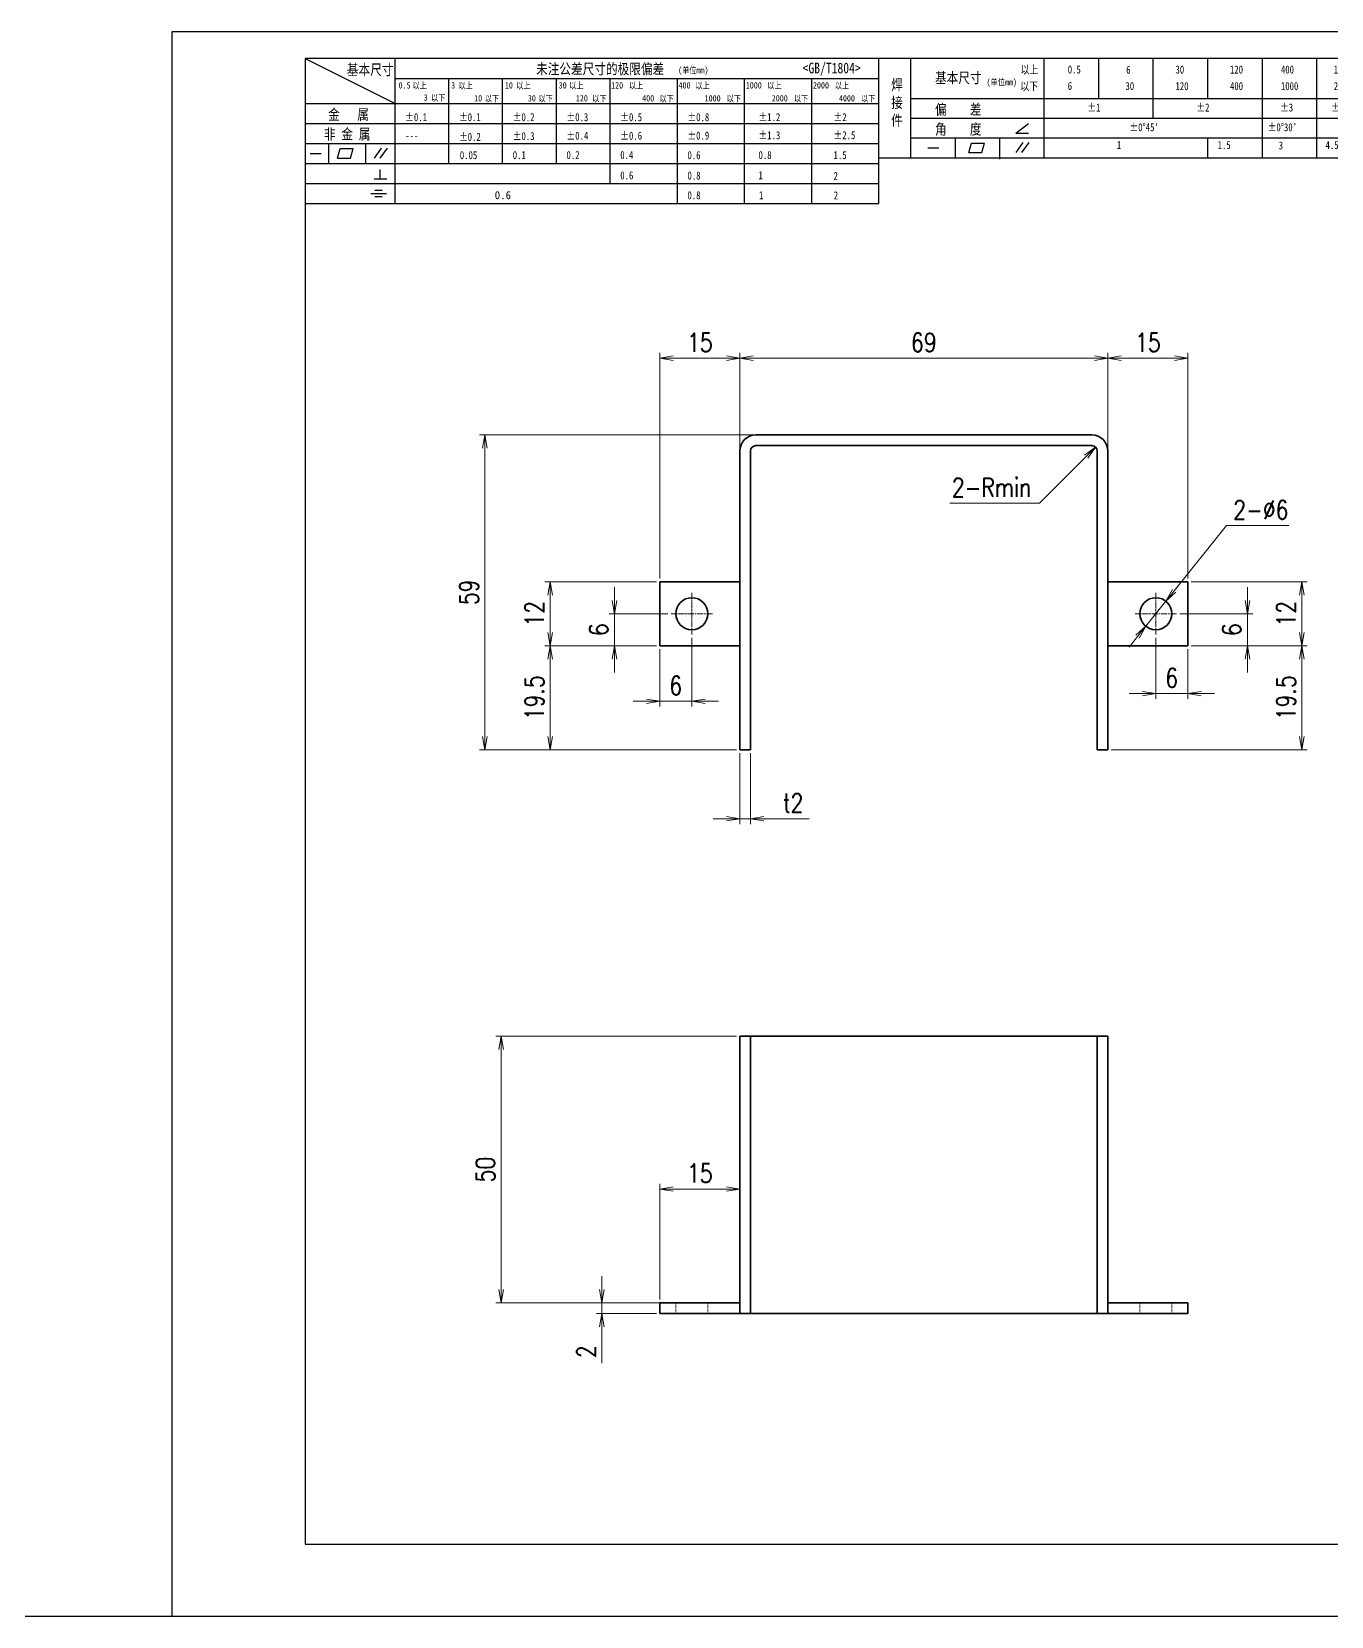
# Model space of a CAD drawing. Header units: millimetres. Extents: x 1201 to 11615, y -7347 to 2683.
# Drawn here: x 2329.5 to 2573.2, y -7347.5 to -7050.5 of the extents above; entities that cross this region are included whole.
import ezdxf
from ezdxf.enums import TextEntityAlignment as Align

# ---------------------------------------------------------------- set-up
doc = ezdxf.new("R2010")
doc.units = ezdxf.units.MM
for name, pattern in [('AM_ISO02W050x2', [3.75, 3, -0.75]), ('AM_ISO08W050x2', [9, 6, -0.75, 1.5, -0.75]), ('CENTER', [2, 1.25, -0.25, 0.25, -0.25])]:
    doc.linetypes.add(name, pattern=pattern)
for name, color, linetype, lineweight in [('CENTER', 2, 'AM_ISO08W050x2', 15), ('DIM', 3, 'Continuous', 20), ('DRAWING', 7, 'Continuous', 35), ('HIDDEN', 1, 'AM_ISO02W050x2', 18), ('图框', 7, 'Continuous', 15)]:
    doc.layers.add(name, color=color, linetype=linetype, lineweight=lineweight)
doc.layers.add('图\\M+19E79\\M+195B6\\M+18E9A', color=7, linetype='Continuous')
doc.styles.add('DIM', font='romans.shx', dxfattribs={"width": 0.8, "bigfont": 'bigfont.shx'})
doc.styles.add('STYLE1', font='')
doc.styles.add('国标', font='simfang.ttf', dxfattribs={"width": 0.8})
doc.styles.add('标题\\M+18E9A', font='romand.shx', dxfattribs={"oblique": 10, "bigfont": 'bigfont.shx'})
doc.styles.get('STYLE1').set_extended_font_data('SimSun')
doc.dimstyles.new('YH 1-1$0', dxfattribs={"dimtxt": 3.5, "dimasz": 2.5, "dimexe": 1, "dimexo": 0.625, "dimgap": 1.2, "dimtad": 1, "dimzin": 9, "dimdsep": 46, "dimtxsty": 'DIM', "dimblk": 'OPEN', "dimcen": 0, "dimclrd": 8, "dimclre": 8, "dimclrt": 2, "dimazin": 2, "dimtfac": 0.5, "dimtmove": 0, "dimatfit": 3, "dimldrblk": 'OPEN', "dimfxl": 0, "dimtolj": 1, "dimlwd": 13, "dimlwe": 13, "dimarcsym": 0})
doc.dimstyles.new('YH 1-1$3', dxfattribs={"dimtxt": 3.5, "dimasz": 2.5, "dimexe": 1, "dimexo": 0.625, "dimgap": 1.2, "dimtad": 1, "dimtoh": 1, "dimzin": 9, "dimdsep": 46, "dimtxsty": 'DIM', "dimblk": 'OPEN', "dimcen": 0, "dimclrd": 8, "dimclre": 8, "dimclrt": 2, "dimazin": 2, "dimtfac": 0.5, "dimtmove": 0, "dimatfit": 3, "dimldrblk": 'OPEN', "dimfxl": 0, "dimtolj": 1, "dimlwd": 13, "dimlwe": 13, "dimarcsym": 0})
doc.dimstyles.new('YH 1-1$4', dxfattribs={"dimtxt": 3.5, "dimasz": 2.5, "dimexe": 1, "dimexo": 0.625, "dimgap": 1.2, "dimtad": 1, "dimtoh": 1, "dimzin": 9, "dimdsep": 46, "dimtxsty": 'DIM', "dimblk": 'OPEN', "dimcen": 0, "dimclrd": 8, "dimclre": 8, "dimclrt": 2, "dimazin": 2, "dimtfac": 0.5, "dimtmove": 0, "dimatfit": 3, "dimldrblk": 'OPEN', "dimfxl": 0, "dimtolj": 1, "dimlwd": 13, "dimlwe": 13, "dimarcsym": 0})

# ---------------------------------------------------------------- blocks, each defined once
blk = doc.blocks.new('GZDEH零件A3图框V01版')
at = {"color": 1, "linetype": 'CENTER', "lineweight": 5, "ltscale": 16.256}
for p, q in [((3175.79, -1823.28), (3175.79, -1830.32)), ((3179.31, -1826.8), (3172.27, -1826.8))]:
    blk.add_line(p, q, dxfattribs=at)
at = {"color": 2, "linetype": 'ByBlock', "lineweight": 30}
for p, q in [((3169.66, -1825.2), (3160.66, -1823.8)), ((3160.66, -1829.8), (3160.66, -1823.8)), ((3169.66, -1825.2), (3169.66, -1828.4)), ((3169.66, -1828.4), (3160.66, -1829.8))]:
    blk.add_line(p, q, dxfattribs=at)
at = {"color": 1, "linetype": 'CENTER', "lineweight": 5, "ltscale": 9.144}
blk.add_line((3169.96, -1826.8), (3160.14, -1826.8), dxfattribs=at)
at = {"color": 2, "linetype": 'ByBlock', "lineweight": 30}
for radius in [3, 1.6]:
    blk.add_circle((3175.79, -1826.8), radius, dxfattribs=at)
at = {"layer": 'Defpoints', "linetype": 'Continuous'}
for p, q in [((2857.49, -1549.46), (2857.49, -1846.46)), ((3277.49, -1549.46), (2857.49, -1549.46)), ((3277.49, -1846.46), (3277.49, -1549.46)), ((2857.49, -1846.46), (3277.49, -1846.46))]:
    blk.add_line(p, q, dxfattribs=at)
at = {"layer": '图\\M+19E79\\M+195B6\\M+18E9A', "linetype": 'Continuous', "lineweight": 30}
for p, q in [((2882.49, -1554.46), (2882.49, -1832.96)), ((3272.49, -1554.46), (2882.49, -1554.46)), ((3272.49, -1832.96), (3272.49, -1554.46)), ((2882.49, -1832.96), (3272.49, -1832.96))]:
    blk.add_line(p, q, dxfattribs=at)
at = {"layer": '图\\M+19E79\\M+195B6\\M+18E9A', "color": 9}
for p, q in [((2882.49, -1554.46), (2899.37, -1562.92)), ((2899.37, -1581.67), (2899.37, -1554.46)), ((2990.09, -1581.67), (2990.09, -1554.46)), ((2996.09, -1573.08), (2996.09, -1554.46)), ((3021.09, -1561.98), (3021.09, -1554.46)), ((3031.31, -1561.98), (3031.31, -1554.46)), ((3041.53, -1561.98), (3041.53, -1554.46)), ((3051.75, -1561.98), (3051.75, -1554.46)), ((3061.98, -1561.98), (3061.98, -1554.46)), ((3072.2, -1561.98), (3072.2, -1554.46)), ((3082.42, -1561.98), (3082.42, -1554.46)), ((3092.64, -1561.98), (3092.64, -1554.46)), ((3102.86, -1561.98), (3102.86, -1554.46)), ((3113.09, -1573.08), (3113.09, -1554.46)), ((2899.37, -1558.24), (2990.09, -1558.24)), ((2909.45, -1574.17), (2909.45, -1558.24)), ((2919.53, -1574.17), (2919.53, -1558.24)), ((2929.61, -1574.17), (2929.61, -1558.24)), ((2939.69, -1577.92), (2939.69, -1558.24)), ((2952.29, -1581.67), (2952.29, -1558.24)), ((2964.89, -1581.67), (2964.89, -1558.24)), ((2977.49, -1581.67), (2977.49, -1558.24)), ((2996.09, -1561.98), (3113.09, -1561.98)), ((3021.09, -1573.08), (3021.09, -1561.98)), ((3041.53, -1565.68), (3041.53, -1561.98)), ((3061.98, -1573.08), (3061.98, -1561.98)), ((3072.2, -1573.08), (3072.2, -1561.98)), ((3082.42, -1565.68), (3082.42, -1561.98)), ((3092.64, -1565.68), (3092.64, -1561.98)), ((3102.86, -1565.68), (3102.86, -1561.98)), ((2882.49, -1562.92), (2990.09, -1562.92)), ((2882.49, -1566.67), (2990.09, -1566.67)), ((2996.09, -1565.68), (3113.09, -1565.68)), ((3015.75, -1568.51), (3018.15, -1566.66)), ((2882.49, -1570.42), (2990.09, -1570.42)), ((2886.92, -1574.12), (2886.92, -1570.42)), ((2893.91, -1574.12), (2893.91, -1570.42)), ((2996.09, -1569.38), (3113.09, -1569.38)), ((3004.42, -1573.08), (3004.42, -1569.38)), ((3006.97, -1572.12), (3007.45, -1570.33)), ((3007.45, -1570.33), (3009.86, -1570.33)), ((3009.39, -1572.12), (3009.86, -1570.33)), ((3012.75, -1573.08), (3012.75, -1569.38)), ((3015.75, -1568.51), (3018.15, -1568.51)), ((3015.81, -1572.12), (3017.15, -1570.26)), ((3016.89, -1572.12), (3018.23, -1570.26)), ((3051.75, -1573.08), (3051.75, -1569.38)), ((3082.42, -1573.08), (3082.42, -1569.48)), ((3092.64, -1573.08), (3092.64, -1569.38)), ((3102.86, -1573.08), (3102.86, -1569.38)), ((2883.43, -1572.27), (2885.49, -1572.27)), ((2888.59, -1573.16), (2889.07, -1571.37)), ((2888.59, -1573.16), (2891, -1573.16)), ((2889.07, -1571.37), (2891.48, -1571.37)), ((2891, -1573.16), (2891.48, -1571.37)), ((2895.52, -1573.16), (2896.85, -1571.3)), ((2896.6, -1573.16), (2897.94, -1571.3)), ((2990.09, -1573.08), (3113.09, -1573.08)), ((2999.26, -1571.23), (3001.32, -1571.23)), ((3006.97, -1572.12), (3009.39, -1572.12)), ((3012.75, -1573.33), (3012.75, -1573.08)), ((2882.49, -1574.17), (2990.09, -1574.17)), ((2895.42, -1577.05), (2897.81, -1577.05)), ((2896.58, -1577.05), (2896.58, -1575.28)), ((2882.49, -1577.92), (2990.09, -1577.92)), ((2894.79, -1579.77), (2897.77, -1579.77)), ((2895.57, -1579.17), (2896.92, -1579.17)), ((2882.49, -1581.67), (2990.09, -1581.67)), ((2895.57, -1580.37), (2896.93, -1580.37)), ((3272.49, -1788.46), (3092.49, -1788.46)), ((3124.99, -1788.46), (3124.99, -1815.96)), ((3181.99, -1788.46), (3181.99, -1832.96)), ((3247.49, -1788.46), (3247.49, -1832.96)), ((3181.99, -1802.21), (3092.49, -1802.21)), ((3181.99, -1802.21), (3272.49, -1802.21)), ((3181.99, -1815.96), (3092.49, -1815.96)), ((3114.17, -1815.96), (3114.17, -1832.96)), ((3114.17, -1815.96), (3114.17, -1832.96)), ((3135.83, -1815.96), (3135.83, -1832.96)), ((3135.83, -1815.96), (3135.83, -1832.96)), ((3181.99, -1815.96), (3272.49, -1815.96))]:
    blk.add_line(p, q, dxfattribs=at)
at = {"layer": '图\\M+19E79\\M+195B6\\M+18E9A', "color": 7}
blk.add_line((3272.49, -1788.46), (3092.49, -1788.46), dxfattribs=at)
at = {"layer": '图\\M+19E79\\M+195B6\\M+18E9A', "color": 9, "linetype": 'Continuous'}
blk.add_line((3092.49, -1832.96), (3092.49, -1788.46), dxfattribs=at)
at = {"layer": '图框', "color": 7}
for p, q in [((3157.49, -1749.46), (3272.49, -1749.46)), ((3157.49, -1832.96), (3157.49, -1749.46))]:
    blk.add_line(p, q, dxfattribs=at)
at = {"layer": '图框', "color": 9}
for p, q in [((3157.49, -1755.46), (3162.49, -1749.46)), ((3162.49, -1749.46), (3167.49, -1755.46)), ((3167.49, -1788.46), (3167.49, -1749.46)), ((3240.49, -1788.46), (3240.49, -1749.46)), ((3252.49, -1749.46), (3252.49, -1788.46)), ((3157.49, -1755.46), (3272.49, -1755.46)), ((3157.49, -1761.46), (3162.49, -1755.46)), ((3162.49, -1755.46), (3167.49, -1761.46)), ((3157.49, -1761.46), (3272.49, -1761.46)), ((3157.49, -1767.46), (3162.49, -1761.46)), ((3162.49, -1761.46), (3167.49, -1767.46)), ((3157.49, -1767.46), (3272.49, -1767.46)), ((3157.49, -1773.46), (3162.49, -1767.46)), ((3162.49, -1767.46), (3167.49, -1773.46)), ((3157.49, -1773.46), (3272.49, -1773.46)), ((3157.49, -1779.46), (3162.49, -1773.46)), ((3162.49, -1773.46), (3167.49, -1779.46)), ((3157.49, -1779.46), (3272.49, -1779.46))]:
    blk.add_line(p, q, dxfattribs=at)
at = {"layer": '图框', "color": 9, "linetype": 'Continuous'}
blk.add_line((3181.99, -1749.46), (3181.99, -1832.96), dxfattribs=at)
at = {"layer": '图\\M+19E79\\M+195B6\\M+18E9A', "color": 9, "style": '国标'}
for s, height, width, p in [('基本尺寸', 2, 0.8, (2890.33, -1557.58)), ('未注公差尺寸的极限偏差', 2, 0.8, (2925.81, -1557.44)), ('<GB/T1804>', 2, 0.8, (2975.78, -1557.27)), ('以上', 1.5, 0.8, (3016.64, -1557.33)), ('0.5', 1.5, 0.8, (3025.49, -1557.3)), ('6', 1.5, 0.8, (3036.45, -1557.34)), ('30', 1.5, 0.8, (3045.69, -1557.31)), ('120', 1.5, 0.8, (3055.91, -1557.31)), ('400', 1.5, 0.8, (3065.46, -1557.31)), ('1000', 1.5, 0.8, (3075.36, -1557.31)), ('2000', 1.5, 0.8, (3085.57, -1557.31)), ('4000', 1.5, 0.8, (3095.57, -1557.31)), ('8000', 1.5, 0.8, (3105.7, -1557.31)), ('30', 1.2, 0.8, (2930.04, -1560.11)), ('基本尺寸', 2, 0.8, (3000.6, -1559.1)), ('以下', 1.5, 0.8, (3016.58, -1560.43)), ('6', 1.5, 0.8, (3025.49, -1560.38)), ('30', 1.5, 0.8, (3036.31, -1560.39)), ('120', 1.5, 0.8, (3045.69, -1560.41)), ('400', 1.5, 0.8, (3055.91, -1560.41)), ('1000', 1.5, 0.8, (3065.46, -1560.41)), ('2000', 1.5, 0.8, (3075.36, -1560.41)), ('4000', 1.5, 0.8, (3085.57, -1560.41)), ('8000', 1.5, 0.8, (3095.57, -1560.41)), ('12000', 1.5, 0.8, (3105.7, -1560.41)), ('金   属', 2, 0.8, (2886.82, -1565.98)), ('±0.1', 1.5, 0.8, (2901.27, -1566.23)), ('±0.1', 1.5, 0.8, (2911.35, -1566.23)), ('±0.2', 1.5, 0.8, (2921.43, -1566.23)), ('±0.3', 1.5, 0.8, (2931.51, -1566.23)), ('±0.5', 1.5, 0.8, (2941.59, -1566.23)), ('±0.8', 1.5, 0.8, (2954.19, -1566.23)), ('±1.2', 1.5, 0.8, (2967.51, -1566.23)), ('±2', 1.5, 0.8, (2981.58, -1566.23)), ('偏    差', 2, 0.8, (3000.6, -1565.04)), ('±1', 1.5, 0.8, (3029.16, -1564.42)), ('±2', 1.5, 0.8, (3049.61, -1564.42)), ('±3', 1.5, 0.8, (3065.3, -1564.42)), ('±4', 1.5, 0.8, (3074.85, -1564.42)), ('±6', 1.5, 0.8, (3085.22, -1564.42)), ('±8', 1.5, 0.8, (3095.06, -1564.42)), ('±10', 1.5, 0.8, (3105.02, -1564.42)), ('非 金 属', 2, 0.8, (2886.02, -1569.65)), ('±0.3', 1.5, 0.8, (2921.43, -1569.77)), ('±0.4', 1.5, 0.8, (2931.51, -1569.71)), ('±0.6', 1.5, 0.8, (2941.59, -1569.71)), ('±0.9', 1.5, 0.8, (2954.19, -1569.68)), ('±1.3', 1.5, 0.8, (2967.51, -1569.62)), ('±2.5', 1.5, 0.8, (2981.58, -1569.61)), ('角    度', 2, 0.8, (3000.6, -1568.74)), ("±0%%D45'", 1.5, 0.8, (3037.06, -1568.12)), ("±0%%D30'", 1.5, 0.8, (3062.98, -1568.12)), ("±0%%D20'", 1.5, 0.8, (3087.38, -1568.12)), ('---', 1.5, 0.8, (2901.27, -1569.65)), ('±0.2', 1.5, 0.8, (2911.35, -1569.92)), ('1', 1.5, 0.8, (3034.69, -1571.43)), ('1.5', 1.5, 0.8, (3053.59, -1571.46)), ('3', 1.5, 0.8, (3065.05, -1571.53)), ('4.5', 1.5, 0.8, (3073.82, -1571.46)), ('6', 1.5, 0.8, (3085.28, -1571.6)), ('8', 1.5, 0.8, (3095.68, -1571.56)), ('10', 1.5, 0.8, (3105.36, -1571.47)), ('0.1', 1.5, 0.8, (2921.43, -1573.34)), ('0.2', 1.5, 0.8, (2931.51, -1573.33)), ('0.4', 1.5, 0.8, (2941.59, -1573.33)), ('0.6', 1.5, 0.8, (2954.19, -1573.35)), ('0.8', 1.5, 0.8, (2967.51, -1573.33)), ('1.5', 1.5, 0.8, (2981.58, -1573.34)), ('0.6', 1.5, 0.8, (2941.59, -1577.14)), ('0.8', 1.5, 0.8, (2954.19, -1577.17)), ('1', 1.5, 0.8, (2967.51, -1577.12)), ('2', 1.5, 0.8, (2981.58, -1577.26)), ('0.8', 1.5, 0.8, (2954.19, -1580.87)), ('1', 1.5, 0.8, (2967.59, -1580.86)), ('2', 1.5, 0.8, (2981.62, -1580.89)), ('热处理', 2.5, 0.8, (3095.03, -1792.46)), ('材  质', 2.5, 0.8, (3128.04, -1792.46)), ('项目编码 PROJECT', 2.5, 0.8, (3248.13, -1792.43)), ('表面粗糙度', 2.5, 0.8, (3094.05, -1806.21)), ('表面处理', 2.5, 0.8, (3125.41, -1806.21)), ('SURFACE TREATMENT', 2.5, 0.6, (3138.47, -1806.21)), ('比  例\u3000', 2.5, 0.8, (3159.1, -1806.21)), ('SCALE', 2.5, 0.8, (3171.15, -1806.21)), ('名称\u3000', 2.5, 0.8, (3182.54, -1806.21)), ('NAME', 2.5, 0.8, (3188.8, -1806.21)), ('数  量', 2.5, 0.8, (3250.61, -1806.05)), ("QT'Y ", 2.5, 0.8, (3263.86, -1806.05)), (' DESIGN', 2.5, 0.8, (3101.47, -1819.96)), (' DRAW', 2.5, 0.8, (3124.78, -1819.96)), ("CHK'D", 2.5, 0.8, (3147.58, -1819.96)), ('三角法', 2.5, 0.8, (3164.9, -1819.96)), ('图号', 2.5, 0.8, (3182.36, -1819.96)), ('DWG.NO.', 2.5, 0.8, (3189.16, -1819.96)), ('图示为', 2.5, 0.8, (3249.94, -1819.93)), ('<LH/RH>', 2.5, 0.8, (3260.31, -1819.93))]:
    blk.add_text(s, height=height, dxfattribs=dict(at, width=width)).set_placement(p)
at = {"layer": '图\\M+19E79\\M+195B6\\M+18E9A', "color": 9, "lineweight": 15, "style": '国标', "width": 0.8}
for s, p in [('(单位mm)', (2952.44, -1557.27)), ('0.5', (2900.03, -1560.11)), ('以上', (2902.64, -1560.16)), ('3', (2909.88, -1560.11)), ('以上', (2911.25, -1560.16)), ('10', (2919.96, -1560.11)), ('以上', (2922.09, -1560.16)), ('以上', (2932.02, -1560.16)), ('120', (2939.88, -1560.11)), ('以上', (2943.21, -1560.16)), ('400', (2952.52, -1560.11)), ('以上', (2955.68, -1560.16)), ('1000', (2965.12, -1560.11)), ('以上', (2969.16, -1560.16)), ('2000', (2977.72, -1560.11)), ('以上', (2981.8, -1560.16)), ('(单位mm)', (3010.27, -1559.51)), ('3', (2904.73, -1562.41)), ('以下', (2906.1, -1562.46)), ('10', (2914.19, -1562.54)), ('以下', (2916.18, -1562.59)), ('30', (2924.27, -1562.54)), ('以下', (2926.26, -1562.59)), ('120', (2933.26, -1562.54)), ('以下', (2936.34, -1562.59)), ('400', (2945.7, -1562.54)), ('以下', (2948.94, -1562.59)), ('1000', (2957.41, -1562.54)), ('以下', (2961.54, -1562.59)), ('2000', (2969.99, -1562.54)), ('以下', (2974.14, -1562.59)), ('4000', (2982.59, -1562.54)), ('以下', (2986.74, -1562.59))]:
    blk.add_text(s, height=1.2, dxfattribs=at).set_placement(p)
at = {"layer": '图\\M+19E79\\M+195B6\\M+18E9A', "color": 9, "lineweight": 13, "style": '国标'}
blk.add_text('0.6', height=1.5, dxfattribs=at).set_placement((2918.05, -1580.85))
at = {"layer": '图\\M+19E79\\M+195B6\\M+18E9A', "color": 9, "style": '国标', "width": 0.8}
for s, p in [('HEAT TREAT', (3114.49, -1792.46)), ('MATERIAL', (3148.14, -1792.46)), ('客户', (3185.68, -1792.46)), ('USER', (3191.46, -1792.46)), ('FINISH', (3116.48, -1806.21)), ('设  计', (3097.79, -1819.96)), ('制  图', (3119.43, -1819.96)), ('检  图', (3141.11, -1819.96)), ('日期:', (3096.09, -1832)), ('日期:', (3117.71, -1832.1)), ('日期:', (3139.62, -1832))]:
    blk.add_text(s, height=2.5, dxfattribs=at).set_placement(p, align=Align.CENTER)
for s, p in [('车 型', (3162.87, -1791.2)), ('MODEL', (3175.2, -1791.24))]:
    blk.add_text(s, height=2.5, dxfattribs=at).set_placement(p, align=Align.MIDDLE)
at = {"layer": '图\\M+19E79\\M+195B6\\M+18E9A', "color": 7, "lineweight": -3, "style": 'STYLE1', "oblique": 15}
blk.add_text('广州市瑞欧智能设备有限公司', height=3.8, dxfattribs=at).set_placement((3172.16, -1838.51))
at = {"layer": '图\\M+19E79\\M+195B6\\M+18E9A', "color": 7, "style": '标题\\M+18E9A', "oblique": 10}
blk.add_text('A3', height=4, dxfattribs=at).set_placement((3269.91, -1840.2), align=Align.MIDDLE)
at = {"layer": '图\\M+19E79\\M+195B6\\M+18E9A', "color": 7, "style": '标题\\M+18E9A', "oblique": 10, "width": 0.75}
blk.add_text('Guangzhou RUIO Intelligent Equipment Co., Ltd. ', height=2.5, dxfattribs=at).set_placement((3211.26, -1842.9), align=Align.MIDDLE)
at = {"layer": '图\\M+19E79\\M+195B6\\M+18E9A', "color": 9, "insert": (2992.39, -1558.41), "char_height": 2, "width": 3.1877, "attachment_point": 1, "style": '国标'}
blk.add_mtext('焊\\P接\\P件', dxfattribs=at)
at = {"layer": '图\\M+19E79\\M+195B6\\M+18E9A', "color": 9, "insert": (2911.51, -1573.37), "char_height": 1.5, "attachment_point": 7, "style": '国标'}
blk.add_mtext_dynamic_manual_height_columns('0.05', width=5.1982, gutter_width=12.5, heights=[0], dxfattribs=at)
at = {"layer": '图框', "color": 9, "style": '国标', "width": 0.8}
for s, p in [('记 号', (3162.47, -1782.94)), ('年 月 日', (3174.9, -1782.98)), ('变  更  事  由', (3211.24, -1782.93)), ('C.L.', (3162.86, -1787.45)), ('DATE', (3174.85, -1787.42)), ('REVIEW', (3211.55, -1787.45))]:
    blk.add_text(s, height=2, dxfattribs=at).set_placement(p, align=Align.CENTER)
for s, p in [('制 图', (3246.15, -1781.95)), ('备    注', (3262.68, -1781.92)), ('DR', (3246.06, -1786.34)), ('REMARKS', (3262.57, -1786.32))]:
    blk.add_text(s, height=2, dxfattribs=at).set_placement(p, align=Align.MIDDLE)
blk = doc.blocks.new('_Open')
at = {"color": 0, "linetype": 'ByBlock', "lineweight": -2}
for p, q in [((-1, 0.17), (0, 0)), ((-1, -0.17), (0, 0)), ((0, 0), (-1, 0))]:
    blk.add_line(p, q, dxfattribs=at)
blk = doc.blocks.new('*D823')
at = {"layer": 'Defpoints', "color": 0, "ltscale": 2, "transparency": 16777216}
for p in [(2462.32, -7111.65), (2462.32, -7129.06), (2447.32, -7153.56)]:
    blk.add_point(p, dxfattribs=at)
at = {"layer": 'DIM', "color": 8, "lineweight": 13, "ltscale": 2, "transparency": 16777216}
for p, q in [((2447.32, -7152.93), (2447.32, -7110.65)), ((2449.82, -7111.65), (2459.82, -7111.65)), ((2462.32, -7128.43), (2462.32, -7110.65))]:
    blk.add_line(p, q, dxfattribs=at)
at = {"layer": 'DIM', "color": 8, "lineweight": 13, "ltscale": 2, "transparency": 16777216, "xscale": 2.5, "yscale": 2.5, "zscale": 2.5, "rotation": 180}
blk.add_blockref('_Open', (2447.32, -7111.65), dxfattribs=at)
at = {"layer": 'DIM', "color": 8, "lineweight": 13, "ltscale": 2, "transparency": 16777216, "xscale": 2.5, "yscale": 2.5, "zscale": 2.5}
blk.add_blockref('_Open', (2462.32, -7111.65), dxfattribs=at)
at = {"layer": 'DIM', "color": 2, "ltscale": 2, "transparency": 16777216, "insert": (2454.82, -7108.7), "char_height": 3.5, "attachment_point": 5, "style": 'DIM'}
blk.add_mtext('\\A1;15', dxfattribs=at)
blk = doc.blocks.new('*D824')
at = {"layer": 'Defpoints', "color": 0, "ltscale": 2, "transparency": 16777216}
for p in [(2531.32, -7111.65), (2462.32, -7129.06), (2531.32, -7129.06)]:
    blk.add_point(p, dxfattribs=at)
at = {"layer": 'DIM', "color": 8, "lineweight": 13, "ltscale": 2, "transparency": 16777216}
for p, q in [((2462.32, -7128.43), (2462.32, -7110.65)), ((2464.82, -7111.65), (2528.82, -7111.65)), ((2531.32, -7128.43), (2531.32, -7110.65))]:
    blk.add_line(p, q, dxfattribs=at)
at = {"layer": 'DIM', "color": 8, "lineweight": 13, "ltscale": 2, "transparency": 16777216, "xscale": 2.5, "yscale": 2.5, "zscale": 2.5, "rotation": 180}
blk.add_blockref('_Open', (2462.32, -7111.65), dxfattribs=at)
at = {"layer": 'DIM', "color": 8, "lineweight": 13, "ltscale": 2, "transparency": 16777216, "xscale": 2.5, "yscale": 2.5, "zscale": 2.5}
blk.add_blockref('_Open', (2531.32, -7111.65), dxfattribs=at)
at = {"layer": 'DIM', "color": 2, "ltscale": 2, "transparency": 16777216, "insert": (2496.82, -7108.7), "char_height": 3.5, "attachment_point": 5, "style": 'DIM'}
blk.add_mtext('\\A1;69', dxfattribs=at)
blk = doc.blocks.new('*D825')
at = {"layer": 'Defpoints', "color": 0, "ltscale": 2, "transparency": 16777216}
for p in [(2546.32, -7111.65), (2531.32, -7129.06), (2546.32, -7153.56)]:
    blk.add_point(p, dxfattribs=at)
at = {"layer": 'DIM', "color": 8, "lineweight": 13, "ltscale": 2, "transparency": 16777216}
for p, q in [((2531.32, -7128.43), (2531.32, -7110.65)), ((2533.82, -7111.65), (2543.82, -7111.65)), ((2546.32, -7152.93), (2546.32, -7110.65))]:
    blk.add_line(p, q, dxfattribs=at)
at = {"layer": 'DIM', "color": 8, "lineweight": 13, "ltscale": 2, "transparency": 16777216, "xscale": 2.5, "yscale": 2.5, "zscale": 2.5, "rotation": 180}
blk.add_blockref('_Open', (2531.32, -7111.65), dxfattribs=at)
at = {"layer": 'DIM', "color": 8, "lineweight": 13, "ltscale": 2, "transparency": 16777216, "xscale": 2.5, "yscale": 2.5, "zscale": 2.5}
blk.add_blockref('_Open', (2546.32, -7111.65), dxfattribs=at)
at = {"layer": 'DIM', "color": 2, "ltscale": 2, "transparency": 16777216, "insert": (2538.82, -7108.7), "char_height": 3.5, "attachment_point": 5, "style": 'DIM'}
blk.add_mtext('\\A1;15', dxfattribs=at)
blk = doc.blocks.new('*D826')
at = {"layer": 'Defpoints', "color": 0, "ltscale": 2, "transparency": 16777216}
for p in [(2447.32, -7153.56), (2426.75, -7165.56), (2447.32, -7165.56)]:
    blk.add_point(p, dxfattribs=at)
at = {"layer": 'DIM', "color": 8, "lineweight": 13, "ltscale": 2, "transparency": 16777216}
for p, q in [((2446.7, -7153.56), (2425.75, -7153.56)), ((2426.75, -7156.06), (2426.75, -7163.06)), ((2446.7, -7165.56), (2425.75, -7165.56))]:
    blk.add_line(p, q, dxfattribs=at)
at = {"layer": 'DIM', "color": 8, "lineweight": 13, "ltscale": 2, "transparency": 16777216, "xscale": 2.5, "yscale": 2.5, "zscale": 2.5}
for p, rotation in [((2426.75, -7153.56), 90), ((2426.75, -7165.56), 270)]:
    blk.add_blockref('_Open', p, dxfattribs=dict(at, rotation=rotation))
at = {"layer": 'DIM', "color": 2, "ltscale": 2, "transparency": 16777216, "insert": (2423.8, -7159.56), "char_height": 3.5, "attachment_point": 5, "rotation": 90, "style": 'DIM'}
blk.add_mtext('\\A1;12', dxfattribs=at)
blk = doc.blocks.new('*D827')
at = {"layer": 'Defpoints', "color": 0, "ltscale": 2, "transparency": 16777216}
for p in [(2414.51, -7126.06), (2465.32, -7126.06), (2462.32, -7185.06)]:
    blk.add_point(p, dxfattribs=at)
at = {"layer": 'DIM', "color": 8, "lineweight": 13, "ltscale": 2, "transparency": 16777216}
for p, q in [((2464.7, -7126.06), (2413.51, -7126.06)), ((2414.51, -7182.56), (2414.51, -7128.56)), ((2461.7, -7185.06), (2413.51, -7185.06))]:
    blk.add_line(p, q, dxfattribs=at)
at = {"layer": 'DIM', "color": 8, "lineweight": 13, "ltscale": 2, "transparency": 16777216, "xscale": 2.5, "yscale": 2.5, "zscale": 2.5}
for p, rotation in [((2414.51, -7126.06), 90), ((2414.51, -7185.06), 270)]:
    blk.add_blockref('_Open', p, dxfattribs=dict(at, rotation=rotation))
at = {"layer": 'DIM', "color": 2, "ltscale": 2, "transparency": 16777216, "insert": (2411.56, -7155.56), "char_height": 3.5, "attachment_point": 5, "rotation": 90, "style": 'DIM'}
blk.add_mtext('\\A1;59', dxfattribs=at)
blk = doc.blocks.new('*D828')
at = {"layer": 'Defpoints', "color": 0, "ltscale": 2, "transparency": 16777216}
for p in [(2447.32, -7165.56), (2426.75, -7185.06), (2462.32, -7185.06)]:
    blk.add_point(p, dxfattribs=at)
at = {"layer": 'DIM', "color": 8, "lineweight": 13, "ltscale": 2, "transparency": 16777216}
for p, q in [((2446.7, -7165.56), (2425.75, -7165.56)), ((2426.75, -7168.06), (2426.75, -7182.56)), ((2461.7, -7185.06), (2425.75, -7185.06))]:
    blk.add_line(p, q, dxfattribs=at)
at = {"layer": 'DIM', "color": 8, "lineweight": 13, "ltscale": 2, "transparency": 16777216, "xscale": 2.5, "yscale": 2.5, "zscale": 2.5}
for p, rotation in [((2426.75, -7165.56), 90), ((2426.75, -7185.06), 270)]:
    blk.add_blockref('_Open', p, dxfattribs=dict(at, rotation=rotation))
at = {"layer": 'DIM', "color": 2, "ltscale": 2, "transparency": 16777216, "insert": (2423.8, -7175.31), "char_height": 3.5, "attachment_point": 5, "rotation": 90, "style": 'DIM'}
blk.add_mtext('\\A1;19.5', dxfattribs=at)
blk = doc.blocks.new('*D829')
at = {"layer": 'Defpoints', "color": 0, "ltscale": 2, "transparency": 16777216}
for p in [(2449.42, -7159.56), (2438.82, -7165.56), (2447.32, -7165.56)]:
    blk.add_point(p, dxfattribs=at)
at = {"layer": 'DIM', "color": 8, "lineweight": 13, "ltscale": 2, "transparency": 16777216}
for p, q in [((2438.82, -7157.06), (2438.82, -7154.56)), ((2448.8, -7159.56), (2437.82, -7159.56)), ((2438.82, -7159.56), (2438.82, -7165.56)), ((2446.7, -7165.56), (2437.82, -7165.56)), ((2438.82, -7168.06), (2438.82, -7170.56))]:
    blk.add_line(p, q, dxfattribs=at)
at = {"layer": 'DIM', "color": 8, "lineweight": 13, "ltscale": 2, "transparency": 16777216, "xscale": 2.5, "yscale": 2.5, "zscale": 2.5}
for p, rotation in [((2438.82, -7159.56), 270), ((2438.82, -7165.56), 90)]:
    blk.add_blockref('_Open', p, dxfattribs=dict(at, rotation=rotation))
at = {"layer": 'DIM', "color": 2, "ltscale": 2, "transparency": 16777216, "insert": (2435.87, -7162.56), "char_height": 3.5, "attachment_point": 5, "rotation": 90, "style": 'DIM'}
blk.add_mtext('\\A1;6', dxfattribs=at)
blk = doc.blocks.new('*D830')
at = {"layer": 'Defpoints', "color": 0, "ltscale": 2, "transparency": 16777216}
for p in [(2453.32, -7163.46), (2447.32, -7165.56), (2447.32, -7175.97)]:
    blk.add_point(p, dxfattribs=at)
at = {"layer": 'DIM', "color": 8, "lineweight": 13, "ltscale": 2, "transparency": 16777216}
for p, q in [((2447.32, -7166.18), (2447.32, -7176.97)), ((2453.32, -7164.08), (2453.32, -7176.97)), ((2444.82, -7175.97), (2442.32, -7175.97)), ((2453.32, -7175.97), (2447.32, -7175.97)), ((2455.82, -7175.97), (2458.32, -7175.97))]:
    blk.add_line(p, q, dxfattribs=at)
at = {"layer": 'DIM', "color": 8, "lineweight": 13, "ltscale": 2, "transparency": 16777216, "xscale": 2.5, "yscale": 2.5, "zscale": 2.5}
blk.add_blockref('_Open', (2447.32, -7175.97), dxfattribs=at)
at = {"layer": 'DIM', "color": 8, "lineweight": 13, "ltscale": 2, "transparency": 16777216, "xscale": 2.5, "yscale": 2.5, "zscale": 2.5, "rotation": 180}
blk.add_blockref('_Open', (2453.32, -7175.97), dxfattribs=at)
at = {"layer": 'DIM', "color": 2, "ltscale": 2, "transparency": 16777216, "insert": (2450.32, -7173.02), "char_height": 3.5, "attachment_point": 5, "style": 'DIM'}
blk.add_mtext('\\A1;6', dxfattribs=at)
blk = doc.blocks.new('*D831')
at = {"layer": 'Defpoints', "color": 0, "ltscale": 2, "transparency": 16777216}
for p in [(2546.32, -7165.56), (2531.32, -7185.06), (2567.69, -7185.06)]:
    blk.add_point(p, dxfattribs=at)
at = {"layer": 'DIM', "color": 8, "lineweight": 13, "ltscale": 2, "transparency": 16777216}
for p, q in [((2546.95, -7165.56), (2568.69, -7165.56)), ((2567.69, -7168.06), (2567.69, -7182.56)), ((2531.95, -7185.06), (2568.69, -7185.06))]:
    blk.add_line(p, q, dxfattribs=at)
at = {"layer": 'DIM', "color": 8, "lineweight": 13, "ltscale": 2, "transparency": 16777216, "xscale": 2.5, "yscale": 2.5, "zscale": 2.5}
for p, rotation in [((2567.69, -7165.56), 90), ((2567.69, -7185.06), 270)]:
    blk.add_blockref('_Open', p, dxfattribs=dict(at, rotation=rotation))
at = {"layer": 'DIM', "color": 2, "ltscale": 2, "transparency": 16777216, "insert": (2564.74, -7175.31), "char_height": 3.5, "attachment_point": 5, "rotation": 90, "style": 'DIM'}
blk.add_mtext('\\A1;19.5', dxfattribs=at)
blk = doc.blocks.new('*D832')
at = {"layer": 'Defpoints', "color": 0, "ltscale": 2, "transparency": 16777216}
for p in [(2544.22, -7159.56), (2546.32, -7165.56), (2557.51, -7165.56)]:
    blk.add_point(p, dxfattribs=at)
at = {"layer": 'DIM', "color": 8, "lineweight": 13, "ltscale": 2, "transparency": 16777216}
for p, q in [((2557.51, -7157.06), (2557.51, -7154.56)), ((2544.85, -7159.56), (2558.51, -7159.56)), ((2557.51, -7159.56), (2557.51, -7165.56)), ((2546.95, -7165.56), (2558.51, -7165.56)), ((2557.51, -7168.06), (2557.51, -7170.56))]:
    blk.add_line(p, q, dxfattribs=at)
at = {"layer": 'DIM', "color": 8, "lineweight": 13, "ltscale": 2, "transparency": 16777216, "xscale": 2.5, "yscale": 2.5, "zscale": 2.5}
for p, rotation in [((2557.51, -7159.56), 270), ((2557.51, -7165.56), 90)]:
    blk.add_blockref('_Open', p, dxfattribs=dict(at, rotation=rotation))
at = {"layer": 'DIM', "color": 2, "ltscale": 2, "transparency": 16777216, "insert": (2554.56, -7162.56), "char_height": 3.5, "attachment_point": 5, "rotation": 90, "style": 'DIM'}
blk.add_mtext('\\A1;6', dxfattribs=at)
blk = doc.blocks.new('*D833')
at = {"layer": 'Defpoints', "color": 0, "ltscale": 2, "transparency": 16777216}
for p in [(2546.32, -7153.56), (2567.69, -7153.56), (2546.32, -7165.56)]:
    blk.add_point(p, dxfattribs=at)
at = {"layer": 'DIM', "color": 8, "lineweight": 13, "ltscale": 2, "transparency": 16777216}
for p, q in [((2546.95, -7153.56), (2568.69, -7153.56)), ((2567.69, -7163.06), (2567.69, -7156.06)), ((2546.95, -7165.56), (2568.69, -7165.56))]:
    blk.add_line(p, q, dxfattribs=at)
at = {"layer": 'DIM', "color": 8, "lineweight": 13, "ltscale": 2, "transparency": 16777216, "xscale": 2.5, "yscale": 2.5, "zscale": 2.5}
for p, rotation in [((2567.69, -7153.56), 90), ((2567.69, -7165.56), 270)]:
    blk.add_blockref('_Open', p, dxfattribs=dict(at, rotation=rotation))
at = {"layer": 'DIM', "color": 2, "ltscale": 2, "transparency": 16777216, "insert": (2564.74, -7159.56), "char_height": 3.5, "attachment_point": 5, "rotation": 90, "style": 'DIM'}
blk.add_mtext('\\A1;12', dxfattribs=at)
blk = doc.blocks.new('*D834')
at = {"layer": 'Defpoints', "color": 0, "ltscale": 2, "transparency": 16777216}
for p in [(2540.32, -7163.46), (2546.32, -7165.56), (2546.32, -7174.54)]:
    blk.add_point(p, dxfattribs=at)
at = {"layer": 'DIM', "color": 8, "lineweight": 13, "ltscale": 2, "transparency": 16777216}
for p, q in [((2540.32, -7164.08), (2540.32, -7175.54)), ((2546.32, -7166.18), (2546.32, -7175.54)), ((2537.82, -7174.54), (2535.32, -7174.54)), ((2540.32, -7174.54), (2546.32, -7174.54)), ((2548.82, -7174.54), (2551.32, -7174.54))]:
    blk.add_line(p, q, dxfattribs=at)
at = {"layer": 'DIM', "color": 8, "lineweight": 13, "ltscale": 2, "transparency": 16777216, "xscale": 2.5, "yscale": 2.5, "zscale": 2.5}
blk.add_blockref('_Open', (2540.32, -7174.54), dxfattribs=at)
at = {"layer": 'DIM', "color": 8, "lineweight": 13, "ltscale": 2, "transparency": 16777216, "xscale": 2.5, "yscale": 2.5, "zscale": 2.5, "rotation": 180}
blk.add_blockref('_Open', (2546.32, -7174.54), dxfattribs=at)
at = {"layer": 'DIM', "color": 2, "ltscale": 2, "transparency": 16777216, "insert": (2543.32, -7171.59), "char_height": 3.5, "attachment_point": 5, "style": 'DIM'}
blk.add_mtext('\\A1;6', dxfattribs=at)
blk = doc.blocks.new('*D835')
at = {"layer": 'Defpoints', "color": 0, "ltscale": 2, "transparency": 16777216}
for p in [(2462.32, -7185.06), (2464.32, -7185.06), (2464.32, -7197.98)]:
    blk.add_point(p, dxfattribs=at)
at = {"layer": 'DIM', "color": 8, "lineweight": 13, "ltscale": 2, "transparency": 16777216}
for p, q in [((2462.32, -7185.68), (2462.32, -7198.98)), ((2464.32, -7185.68), (2464.32, -7198.98)), ((2459.82, -7197.98), (2457.32, -7197.98)), ((2462.32, -7197.98), (2464.32, -7197.98)), ((2466.82, -7197.98), (2475.32, -7197.98))]:
    blk.add_line(p, q, dxfattribs=at)
at = {"layer": 'DIM', "color": 8, "lineweight": 13, "ltscale": 2, "transparency": 16777216, "xscale": 2.5, "yscale": 2.5, "zscale": 2.5}
blk.add_blockref('_Open', (2462.32, -7197.98), dxfattribs=at)
at = {"layer": 'DIM', "color": 8, "lineweight": 13, "ltscale": 2, "transparency": 16777216, "xscale": 2.5, "yscale": 2.5, "zscale": 2.5, "rotation": 180}
blk.add_blockref('_Open', (2464.32, -7197.98), dxfattribs=at)
at = {"layer": 'DIM', "color": 2, "ltscale": 2, "transparency": 16777216, "insert": (2472.32, -7195.03), "char_height": 3.5, "attachment_point": 5, "style": 'DIM'}
blk.add_mtext('\\A1;t2', dxfattribs=at)
blk = doc.blocks.new('*D836')
at = {"layer": 'Defpoints', "color": 0, "ltscale": 2, "transparency": 16777216}
for p in [(2528.32, -7129.06), (2529.03, -7128.35)]:
    blk.add_point(p, dxfattribs=at)
at = {"layer": 'DIM', "color": 8, "lineweight": 13, "ltscale": 2, "transparency": 16777216}
for p, q in [((2518.52, -7138.83), (2527.26, -7130.12)), ((2501.72, -7138.83), (2518.52, -7138.83))]:
    blk.add_line(p, q, dxfattribs=at)
at = {"layer": 'DIM', "color": 8, "lineweight": 13, "ltscale": 2, "transparency": 16777216, "xscale": 2.5, "yscale": 2.5, "zscale": 2.5, "rotation": 44.8821291418646}
blk.add_blockref('_Open', (2529.03, -7128.35), dxfattribs=at)
at = {"layer": 'DIM', "color": 2, "ltscale": 2, "transparency": 16777216, "insert": (2509.52, -7135.88), "char_height": 3.5, "attachment_point": 5, "style": 'DIM'}
blk.add_mtext('\\A1;{\\Fromans,bigfont|c134;2-Rmin}', dxfattribs=at)
blk = doc.blocks.new('*D837')
at = {"layer": 'Defpoints', "color": 0, "ltscale": 2, "transparency": 16777216}
for p in [(2542.2, -7157.22), (2538.45, -7161.9)]:
    blk.add_point(p, dxfattribs=at)
at = {"layer": 'DIM', "color": 8, "lineweight": 13, "ltscale": 2, "transparency": 16777216}
for p, q in [((2553.55, -7143.03), (2543.76, -7155.26)), ((2565.29, -7143.03), (2553.55, -7143.03)), ((2538.45, -7161.9), (2542.2, -7157.22)), ((2536.89, -7163.85), (2535.33, -7165.8))]:
    blk.add_line(p, q, dxfattribs=at)
at = {"layer": 'DIM', "color": 8, "lineweight": 13, "ltscale": 2, "transparency": 16777216, "xscale": 2.5, "yscale": 2.5, "zscale": 2.5}
for p, rotation in [((2542.2, -7157.22), 231.3263742188816), ((2538.45, -7161.9), 51.3263742188816)]:
    blk.add_blockref('_Open', p, dxfattribs=dict(at, rotation=rotation))
at = {"layer": 'DIM', "color": 2, "ltscale": 2, "transparency": 16777216, "insert": (2560.02, -7140.08), "char_height": 3.5, "attachment_point": 5, "style": 'DIM'}
blk.add_mtext('\\A1;2-%%c6', dxfattribs=at)
blk = doc.blocks.new('*D838')
at = {"layer": 'Defpoints', "color": 0, "ltscale": 2, "transparency": 16777216}
for p in [(2436.47, -7290.74), (2447.32, -7288.74), (2447.32, -7290.74)]:
    blk.add_point(p, dxfattribs=at)
at = {"layer": 'DIM', "color": 8, "lineweight": 13, "ltscale": 2, "transparency": 16777216}
for p, q in [((2436.47, -7286.24), (2436.47, -7283.74)), ((2446.7, -7288.74), (2435.47, -7288.74)), ((2446.7, -7290.74), (2435.47, -7290.74)), ((2436.47, -7288.74), (2436.47, -7290.74)), ((2436.47, -7293.24), (2436.47, -7300.01))]:
    blk.add_line(p, q, dxfattribs=at)
at = {"layer": 'DIM', "color": 8, "lineweight": 13, "ltscale": 2, "transparency": 16777216, "xscale": 2.5, "yscale": 2.5, "zscale": 2.5}
for p, rotation in [((2436.47, -7288.74), 270), ((2436.47, -7290.74), 90)]:
    blk.add_blockref('_Open', p, dxfattribs=dict(at, rotation=rotation))
at = {"layer": 'DIM', "color": 2, "ltscale": 2, "transparency": 16777216, "insert": (2433.52, -7297.88), "char_height": 3.5, "attachment_point": 5, "rotation": 90, "style": 'DIM'}
blk.add_mtext('\\A1;2', dxfattribs=at)
blk = doc.blocks.new('*D855')
at = {"layer": 'Defpoints', "color": 0, "ltscale": 2, "transparency": 16777216}
for p in [(2462.32, -7238.74), (2417.57, -7288.74), (2462.32, -7288.74)]:
    blk.add_point(p, dxfattribs=at)
at = {"layer": 'DIM', "color": 8, "lineweight": 13, "ltscale": 2, "transparency": 16777216}
for p, q in [((2461.7, -7238.74), (2416.57, -7238.74)), ((2417.57, -7241.24), (2417.57, -7286.24)), ((2461.7, -7288.74), (2416.57, -7288.74))]:
    blk.add_line(p, q, dxfattribs=at)
at = {"layer": 'DIM', "color": 8, "lineweight": 13, "ltscale": 2, "transparency": 16777216, "xscale": 2.5, "yscale": 2.5, "zscale": 2.5}
for p, rotation in [((2417.57, -7238.74), 90), ((2417.57, -7288.74), 270)]:
    blk.add_blockref('_Open', p, dxfattribs=dict(at, rotation=rotation))
at = {"layer": 'DIM', "color": 2, "ltscale": 2, "transparency": 16777216, "insert": (2414.62, -7263.74), "char_height": 3.5, "attachment_point": 5, "rotation": 90, "style": 'DIM'}
blk.add_mtext('\\A1;50', dxfattribs=at)
blk = doc.blocks.new('*D856')
at = {"layer": 'Defpoints', "color": 0, "ltscale": 2, "transparency": 16777216}
for p in [(2462.32, -7267.39), (2447.32, -7288.74), (2462.32, -7288.74)]:
    blk.add_point(p, dxfattribs=at)
at = {"layer": 'DIM', "color": 8, "lineweight": 13, "ltscale": 2, "transparency": 16777216}
for p, q in [((2447.32, -7288.12), (2447.32, -7266.39)), ((2449.82, -7267.39), (2459.82, -7267.39)), ((2462.32, -7288.12), (2462.32, -7266.39))]:
    blk.add_line(p, q, dxfattribs=at)
at = {"layer": 'DIM', "color": 8, "lineweight": 13, "ltscale": 2, "transparency": 16777216, "xscale": 2.5, "yscale": 2.5, "zscale": 2.5, "rotation": 180}
blk.add_blockref('_Open', (2447.32, -7267.39), dxfattribs=at)
at = {"layer": 'DIM', "color": 8, "lineweight": 13, "ltscale": 2, "transparency": 16777216, "xscale": 2.5, "yscale": 2.5, "zscale": 2.5}
blk.add_blockref('_Open', (2462.32, -7267.39), dxfattribs=at)
at = {"layer": 'DIM', "color": 2, "ltscale": 2, "transparency": 16777216, "insert": (2454.82, -7264.44), "char_height": 3.5, "attachment_point": 5, "style": 'DIM'}
blk.add_mtext('\\A1;15', dxfattribs=at)

msp = doc.modelspace()

# ---------------------------------------------------------------- linework, layer by layer
msp.add_line((1201.092, -7347.472), (10120.957, -7347.472))
at = {"layer": 'CENTER', "ltscale": 0.195}
for p, q in [((2453.325, -7155.658), (2453.325, -7163.458)), ((2540.325, -7155.658), (2540.325, -7163.458)), ((2457.225, -7159.558), (2449.425, -7159.558)), ((2544.225, -7159.558), (2536.425, -7159.558))]:
    msp.add_line(p, q, dxfattribs=at)
at = {"layer": 'DRAWING', "lineweight": 35}
for p, q in [((2528.325, -7126.058), (2465.325, -7126.058)), ((2462.325, -7182.058), (2462.325, -7129.058)), ((2464.325, -7182.058), (2464.325, -7129.058)), ((2465.325, -7128.058), (2528.325, -7128.058)), ((2529.325, -7182.058), (2529.325, -7129.058)), ((2531.325, -7182.058), (2531.325, -7129.058)), ((2465.325, -7238.743), (2528.325, -7238.743)), ((2462.325, -7241.743), (2462.325, -7290.743)), ((2464.325, -7241.743), (2464.325, -7290.743)), ((2529.325, -7241.743), (2529.325, -7290.743)), ((2531.325, -7241.743), (2531.325, -7290.743)), ((2465.325, -7290.743), (2528.325, -7290.743))]:
    msp.add_line(p, q, dxfattribs=at)
at = {"layer": 'DRAWING', "lineweight": 35, "ltscale": 0.375}
for p, q in [((2462.325, -7153.558), (2447.325, -7153.558)), ((2531.325, -7153.558), (2546.325, -7153.558)), ((2462.325, -7165.558), (2447.325, -7165.558)), ((2531.325, -7165.558), (2546.325, -7165.558)), ((2462.325, -7288.743), (2447.325, -7288.743)), ((2462.325, -7290.743), (2447.325, -7290.743)), ((2531.325, -7288.743), (2546.325, -7288.743)), ((2531.325, -7290.743), (2546.325, -7290.743))]:
    msp.add_line(p, q, dxfattribs=at)
at = {"layer": 'DRAWING', "lineweight": 35, "ltscale": 0.3}
for p, q in [((2447.325, -7153.558), (2447.325, -7165.558)), ((2546.325, -7165.558), (2546.325, -7153.558))]:
    msp.add_line(p, q, dxfattribs=at)
at = {"layer": 'DRAWING', "lineweight": 35, "ltscale": 0.075}
for p, q in [((2462.325, -7182.058), (2462.325, -7185.058)), ((2464.325, -7185.058), (2464.325, -7182.058)), ((2529.325, -7182.058), (2529.325, -7185.058)), ((2531.325, -7185.058), (2531.325, -7182.058)), ((2462.325, -7238.743), (2462.325, -7241.743)), ((2464.325, -7241.743), (2464.325, -7238.743)), ((2529.325, -7238.743), (2529.325, -7241.743)), ((2531.325, -7241.743), (2531.325, -7238.743))]:
    msp.add_line(p, q, dxfattribs=at)
at = {"layer": 'DRAWING', "lineweight": 35, "ltscale": 0.05}
for p, q in [((2462.325, -7185.058), (2464.325, -7185.058)), ((2529.325, -7185.058), (2531.325, -7185.058)), ((2462.325, -7238.743), (2464.325, -7238.743)), ((2529.325, -7238.743), (2531.325, -7238.743)), ((2447.325, -7288.743), (2447.325, -7290.743)), ((2464.325, -7290.743), (2462.325, -7290.743)), ((2531.325, -7290.743), (2529.325, -7290.743)), ((2546.325, -7290.743), (2546.325, -7288.743))]:
    msp.add_line(p, q, dxfattribs=at)
at = {"layer": 'DRAWING', "lineweight": 35, "ltscale": 0.025}
for p, q in [((2465.325, -7238.743), (2464.325, -7238.743)), ((2529.325, -7238.743), (2528.325, -7238.743)), ((2465.325, -7290.743), (2464.325, -7290.743)), ((2529.325, -7290.743), (2528.325, -7290.743))]:
    msp.add_line(p, q, dxfattribs=at)
at = {"layer": 'DRAWING', "lineweight": 35}
for centre in [(2453.325, -7159.558), (2540.325, -7159.558)]:
    msp.add_circle(centre, 3, dxfattribs=at)
for centre, radius, start, end in [((2465.325, -7129.058), 3, 90, 180), ((2528.325, -7129.058), 3, 0.00013, 89.99987), ((2465.325, -7129.058), 1, 90, 180), ((2528.325, -7129.058), 1, 0, 90)]:
    msp.add_arc(centre, radius, start, end, dxfattribs=at)
at = {"layer": 'HIDDEN', "ltscale": 0.05}
for p, q in [((2450.325, -7290.743), (2450.325, -7288.743)), ((2456.325, -7290.743), (2456.325, -7288.743)), ((2537.325, -7290.743), (2537.325, -7288.743)), ((2543.325, -7290.743), (2543.325, -7288.743))]:
    msp.add_line(p, q, dxfattribs=at)

# ---------------------------------------------------------------- block references
at = {"layer": '图框'}
msp.add_blockref('GZDEH零件A3图框V01版', (-501.68, -5501.011), dxfattribs=at)

# ---------------------------------------------------------------- dimensions: what is measured, and where the dimension line sits
at = {"layer": 'DIM', "ltscale": 2}
for base, p1, p2, picture, middle in [((2462.325, -7111.655), (2447.325, -7153.558), (2462.325, -7129.058), '*D823', (2454.825, -7108.705)), ((2531.325, -7111.655), (2462.325, -7129.058), (2531.325, -7129.058), '*D824', (2496.825, -7108.705)), ((2546.325, -7111.655), (2531.325, -7129.058), (2546.325, -7153.558), '*D825', (2538.825, -7108.705)), ((2447.325, -7175.972), (2453.325, -7163.458), (2447.325, -7165.558), '*D830', (2450.325, -7173.022)), ((2546.325, -7174.544), (2540.325, -7163.458), (2546.325, -7165.558), '*D834', (2543.325, -7171.594)), ((2462.325, -7267.387), (2447.325, -7288.743), (2462.325, -7288.743), '*D856', (2454.825, -7264.437))]:
    dim = msp.add_linear_dim(base=base, p1=p1, p2=p2, dimstyle='YH 1-1$0', dxfattribs=at)
    dim.commit()
    dim.dimension.update_dxf_attribs({"geometry": picture, "text_midpoint": middle})
for base, p1, p2, picture, middle in [((2414.506, -7126.058), (2462.325, -7185.058), (2465.325, -7126.058), '*D827', (2411.556, -7155.558)), ((2426.749, -7165.558), (2447.325, -7153.558), (2447.325, -7165.558), '*D826', (2423.799, -7159.558)), ((2438.818, -7165.558), (2449.425, -7159.558), (2447.325, -7165.558), '*D829', (2435.868, -7162.558)), ((2557.511, -7165.558), (2544.225, -7159.558), (2546.325, -7165.558), '*D832', (2554.561, -7162.558)), ((2567.69, -7153.558), (2546.325, -7165.558), (2546.325, -7153.558), '*D833', (2564.74, -7159.558)), ((2426.749, -7185.058), (2447.325, -7165.558), (2462.325, -7185.058), '*D828', (2423.799, -7175.308)), ((2567.69, -7185.058), (2546.325, -7165.558), (2531.325, -7185.058), '*D831', (2564.74, -7175.308)), ((2417.568, -7288.743), (2462.325, -7238.743), (2462.325, -7288.743), '*D855', (2414.618, -7263.743)), ((2436.467, -7290.743), (2447.325, -7288.743), (2447.325, -7290.743), '*D838', (2433.517, -7297.877))]:
    dim = msp.add_linear_dim(base=base, p1=p1, p2=p2, angle=90, dimstyle='YH 1-1$0', dxfattribs=at)
    dim.commit()
    dim.dimension.update_dxf_attribs({"geometry": picture, "text_midpoint": middle})
dim = msp.add_radius_dim(center=(2528.325, -7129.058), mpoint=(2529.033, -7128.352), text='{\\Fromans,bigfont|c134;2-Rmin}', dimstyle='YH 1-1$4', override={"dimtmove": 1}, dxfattribs=at)
dim.commit()
dim.dimension.update_dxf_attribs({"geometry": '*D836', "text_midpoint": (2518.515, -7138.827), "dimtype": 164})
dim = msp.add_diameter_dim_2p(p1=(2538.45, -7161.9), p2=(2542.2, -7157.216), dimstyle='YH 1-1$3', override={"dimpost": '2-%%c<>'}, dxfattribs=at)
dim.commit()
dim.dimension.update_dxf_attribs({"geometry": '*D837', "text_midpoint": (2560.021, -7143.029), "dimtype": 163})
dim = msp.add_linear_dim(base=(2464.325, -7197.977), p1=(2462.325, -7185.058), p2=(2464.325, -7185.058), dimstyle='YH 1-1$0', override={"dimpost": 't<>'}, dxfattribs=at)
dim.commit()
dim.dimension.update_dxf_attribs({"geometry": '*D835', "text_midpoint": (2472.325, -7195.027)})

doc.saveas('drawing.dxf')
